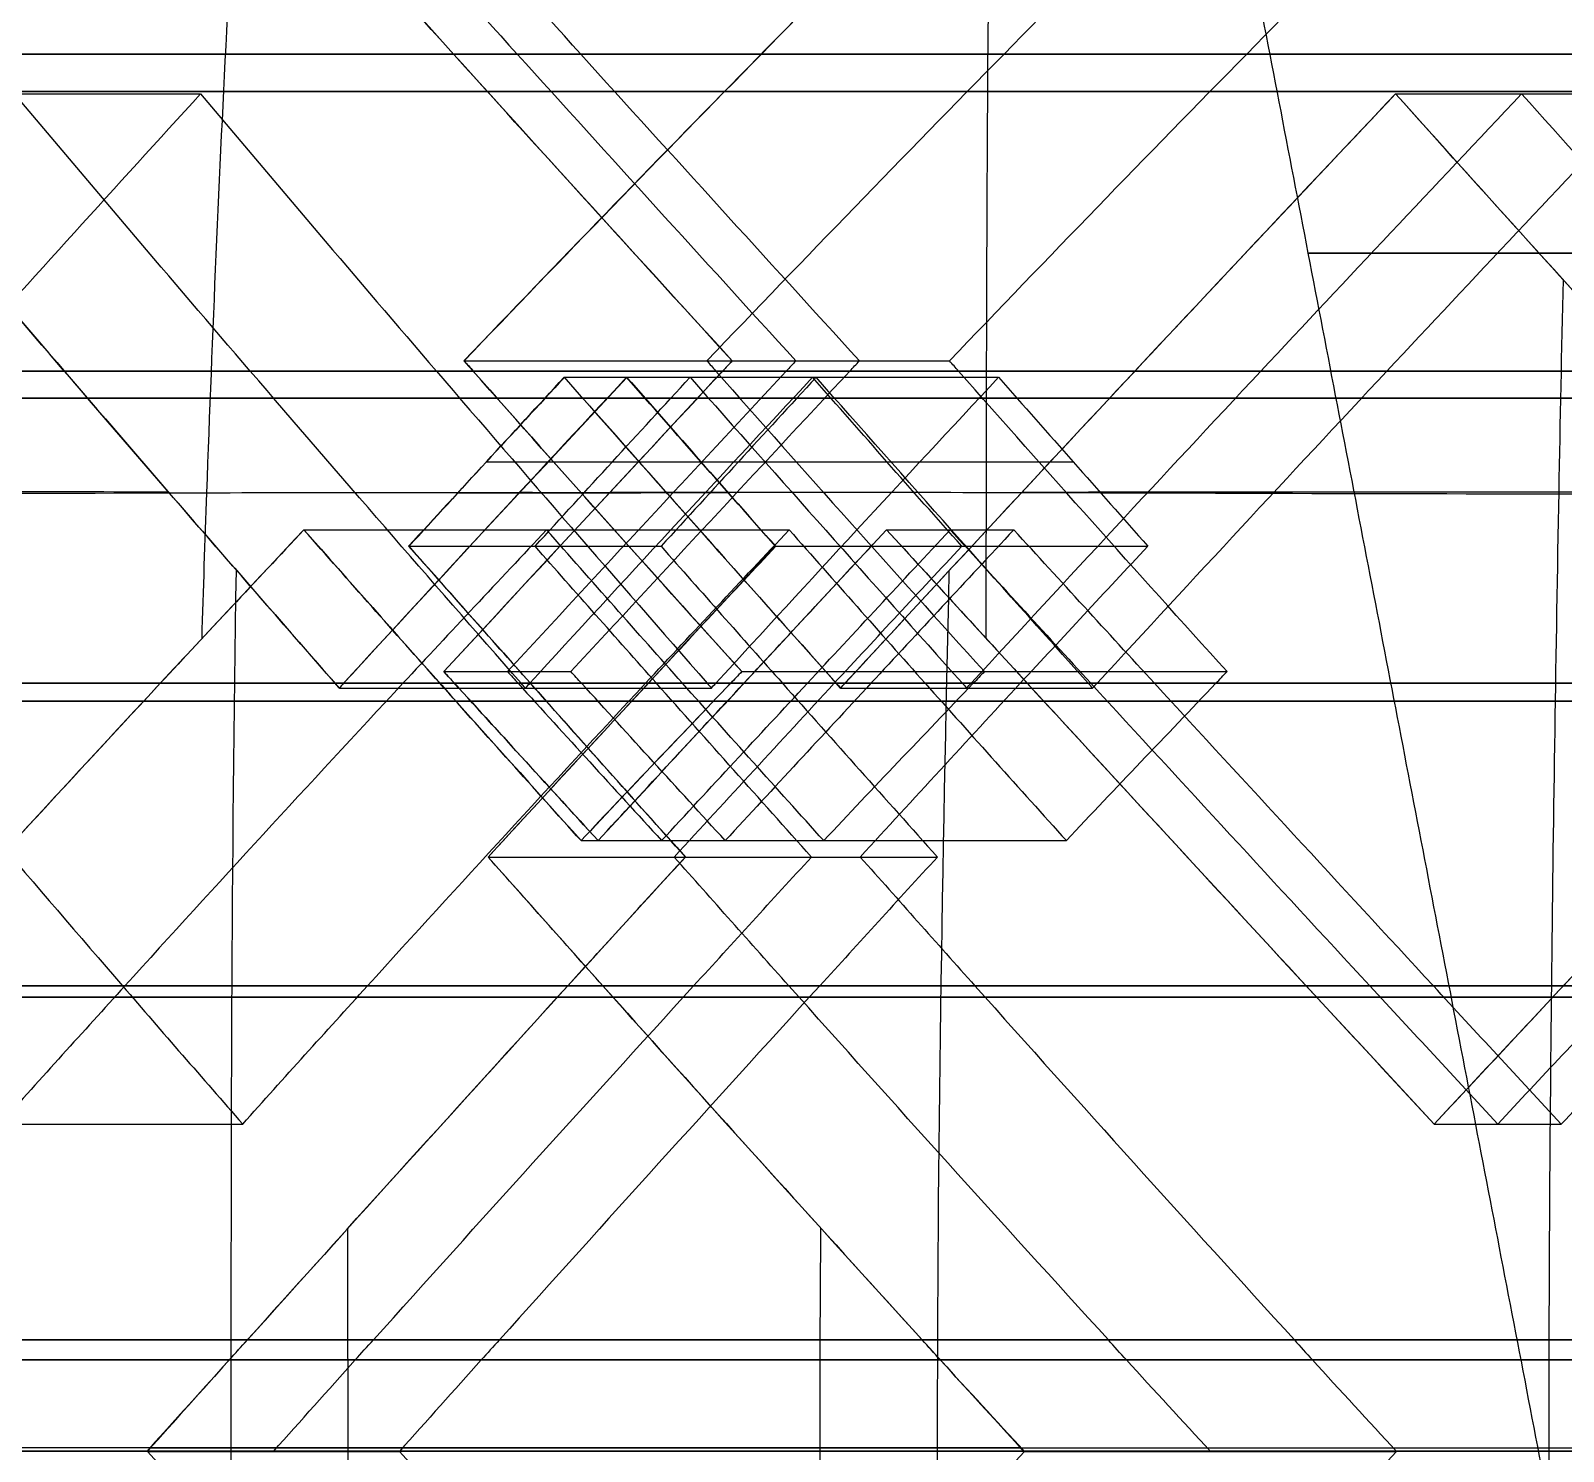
# Model space of a CAD drawing. Header units: millimetres. Extents: x -184 to 184, y -148 to 146.
# Drawn here: x -50.65 to -33.96, y -1 to 14.46 of the extents above; entities that cross this region are included whole.
import ezdxf

# ---------------------------------------------------------------- set-up
doc = ezdxf.new("R2010")
doc.units = ezdxf.units.MM
doc.header["$MEASUREMENT"] = 0
for name, color, linetype, true_color in [('Helping lines', 7, 'Continuous', 0xc80000), ('Rim', 1, 'Continuous', 0xff0000), ('Tyre', 7, 'Continuous', 0x000000)]:
    doc.layers.add(name, color=color, linetype=linetype, true_color=true_color)

msp = doc.modelspace()

# ---------------------------------------------------------------- linework, layer by layer
at = {"layer": 'Helping lines'}
msp.add_line((184.089, -1), (-184.089, -1), dxfattribs=at)
at = {"layer": 'Helping lines', "extrusion": (0, 1, 0)}
msp.add_circle((0, 0, -1), 127, dxfattribs=at)
at = {"layer": 'Rim', "extrusion": (0, 1, 0)}
msp.add_circle((0, 0, 12.037), 36.738, dxfattribs=at)
at = {"layer": 'Rim'}
for points, degree in [([(-35.526, 26.987, -0.987), (-33.866, 18.358, -0.987), (-32.206, 9.73, -0.987), (-30.546, 1.102, -0.987)], 3), ([(-30.546, 1.102, 0.987), (-32.206, 9.73, 0.987), (-33.866, 18.359, 0.987), (-35.526, 26.987, 0.987)], 3), ([(-34.201, -1.155), (-36.738, 12.037), (-39.275, 25.229)], 2)]:
    msp.add_open_spline(points, degree=degree, dxfattribs=at)
at = {"layer": 'Tyre'}
for p, q in [((-46.043, 14.206, -124.246), (-44.659, 14.206, -114.174)), ((-42.691, 14.206, 125.438), (-37.408, 14.206, 116.751)), ((-52.847, 13.774, -121.67), (-48.796, 13.774, -112.344)), ((-35.788, 13.774, 127.733), (-33.044, 13.774, 117.943)), ((-45.927, 10.867, 124.606), (-40.644, 10.867, 115.919)), ((-43.009, 10.867, -125.643), (-41.625, 10.867, -115.571)), ((-50.28, 10.755, -123.013), (-46.229, 10.755, -113.688)), ((-45.828, 10.755, 124.65), (-40.545, 10.755, 115.963)), ((-44.839, 10.688, 125.093), (-42.096, 10.688, 115.303)), ((-44.159, 10.688, -125.335), (-40.109, 10.688, -116.009)), ((-43.113, 10.755, -125.615), (-41.729, 10.755, -115.543)), ((-38.626, 10.755, 127.155), (-35.883, 10.755, 117.365)), ((-45.685, 9.769, 124.849), (-42.942, 9.769, 115.059)), ((-43.35, 9.769, -125.679), (-39.299, 9.769, -116.354)), ((-47.671, 9.028, 124.089), (-42.389, 9.028, 115.402)), ((-41.329, 9.028, -126.343), (-39.944, 9.028, -116.27)), ((-46.527, 8.849, 124.595), (-43.784, 8.849, 114.804)), ((-42.536, 8.849, -126.013), (-38.485, 8.849, -116.688)), ((-49.236, 7.358, 123.584), (-43.953, 7.358, 114.897)), ((-47.332, 7.358, -124.388), (-43.281, 7.358, -115.062)), ((-47.239, 7.358, -124.423), (-43.188, 7.358, -115.098)), ((-46.191, 7.358, 124.732), (-40.909, 7.358, 116.045)), ((-46.149, 7.485, -124.715), (-44.765, 7.485, -114.643)), ((-46.034, 7.358, -124.766), (-44.649, 7.358, -114.693)), ((-45.205, 7.358, 125.169), (-42.462, 7.358, 115.378)), ((-43.923, 7.358, -125.624), (-39.873, 7.358, -116.299)), ((-43.027, 7.358, 125.834), (-37.744, 7.358, 117.147)), ((-42.905, 7.485, 125.868), (-37.623, 7.485, 117.181)), ((-42.883, 7.358, -125.908), (-41.499, 7.358, -115.836)), ((-41.876, 7.358, 126.329), (-39.133, 7.358, 116.539)), ((-41.781, 7.358, 126.361), (-39.038, 7.358, 116.571)), ((-39.797, 7.358, -126.938), (-38.412, 7.358, -116.866)), ((-47.286, 7.306, -124.408), (-43.236, 7.306, -115.082)), ((-41.829, 7.306, 126.348), (-39.086, 7.306, 116.557)), ((-44.655, 5.646, 125.358), (-39.372, 5.646, 116.671)), ((-44.47, 5.646, -125.424), (-43.086, 5.646, -115.352)), ((-45.666, 5.467, -125.094), (-41.615, 5.467, -115.768)), ((-43.519, 5.467, 125.857), (-40.776, 5.467, 116.066)), ((-54.929, 4.065, 121.336), (-49.646, 4.065, 112.649)), ((-52.262, 4.065, 122.494), (-46.98, 4.065, 113.807)), ((-44.8, 4.065, 125.454), (-42.057, 4.065, 115.663)), ((-44.417, 4.065, -125.59), (-40.367, 4.065, -116.264)), ((-36.761, 4.065, -128.003), (-35.377, 4.065, -117.931)), ((-53.621, 2.56, 121.956), (-48.338, 2.56, 113.27)), ((-35.368, 2.56, -128.443), (-33.984, 2.56, -118.371)), ((-48.286, 0.212, 124.228), (-45.543, 0.212, 114.437)), ((-40.94, 0.212, -126.838), (-36.889, 0.212, -117.513)), ((-48.484, -0.006, 124.162), (-45.741, -0.006, 114.372)), ((-40.745, -0.006, -126.913), (-36.694, -0.006, -117.588)), ((-49.374, -1.001, 123.805), (-46.631, -1.001, 114.015)), ((-39.829, -1.001, -127.197), (-35.779, -1.001, -117.872))]:
    msp.add_line(p, q, dxfattribs=at)
at = {"layer": 'Tyre', "extrusion": (0, 1, 0)}
for centre, radius in [((-0.002, 0, 14.206), 128.204), ((-0.002, 0, 13.797), 124.225), ((-0.002, 0, 10.755), 128.486), ((-0.002, 0, 10.46), 124.497), ((-0.002, 0, 7.358), 128.687), ((-0.002, 0, 7.163), 124.692), ((-0.002, 0, 4.065), 128.817), ((-0.002, 0, 3.943), 124.819), ((-0.002, 0, -0.006), 128.908)]:
    msp.add_circle(centre, radius, dxfattribs=at)
at = {"layer": 'Tyre', "extrusion": (1.65375e-16, 1, 0)}
msp.add_circle((-0.002, 0, 0.212), 128.897, dxfattribs=at)
at = {"layer": 'Tyre', "extrusion": (5.68862e-17, 1, 0)}
msp.add_circle((-0.002, 0, -1), 124.906, dxfattribs=at)
at = {"layer": 'Tyre'}
msp.add_rational_spline([(-124.904, -1), (-124.896, 0.648), (-124.849, 3.37), (-124.699, 7.19), (-124.507, 10.476), (-124.238, 13.803), (-123.882, 17.123), (-123.444, 20.287), (-122.911, 23.337), (-122.379, 25.762), (-121.873, 27.676), (-121.47, 29.022), (-121.016, 30.364), (-120.501, 31.689), (-119.913, 32.98), (-119.279, 34.161), (-118.597, 35.23), (-117.864, 36.188), (-117.077, 37.039), (-116.23, 37.786), (-115.312, 38.436), (-114.312, 38.994), (-113.287, 39.429), (-112.3, 39.744), (-111.367, 39.972), (-110.431, 40.151), (-109.445, 40.297), (-108.05, 40.454), (-106.226, 40.583), (-104.165, 40.664), (-102.465, 40.714), (-100.859, 40.765), (-98.573, 40.845), (-95.53, 40.953), (-92.052, 41.027), (-88.747, 41.006), (-85.986, 40.877), (-83.677, 40.669), (-81.132, 40.355), (-78.5, 39.914), (-75.853, 39.4), (-73.02, 38.814), (-69.448, 38.037), (-65.857, 37.301), (-63.544, 36.882), (-62.107, 36.639), (-60.935, 36.448), (-59.569, 36.216), (-58.348, 35.988), (-57.161, 35.736), (-56.015, 35.449), (-54.916, 35.119), (-53.873, 34.739), (-52.89, 34.3), (-52.005, 33.814), (-51.256, 33.315), (-50.62, 32.811), (-50.037, 32.273), (-49.443, 31.644), (-48.826, 30.902), (-48.174, 30.029), (-47.479, 29.009), (-46.729, 27.826), (-45.916, 26.462), (-45.03, 24.906), (-44.422, 23.8), (-44.104, 23.214), (-43.545, 22.185), (-42.421, 21.852), (-41.392, 22.411), (-40.362, 22.97), (-40.029, 24.094), (-40.589, 25.123), (-40.915, 25.724), (-41.543, 26.866), (-42.465, 28.485), (-43.329, 29.934), (-44.148, 31.225), (-44.934, 32.377), (-45.925, 33.701), (-46.945, 34.867), (-48.025, 35.859), (-48.716, 36.406), (-49.338, 36.845), (-50.082, 37.323), (-51.101, 37.882), (-52.364, 38.446), (-54.073, 39.07), (-56.242, 39.655), (-58.961, 40.183), (-61.013, 40.511), (-62.848, 40.821), (-64.206, 41.067), (-65.353, 41.291), (-65.842, 41.388)], [1, 1, 1, 1, 1, 1, 1, 1, 1, 1, 1, 1, 1, 1, 1, 1, 1, 1, 1, 1, 1, 1, 1, 1, 1, 1, 1, 1, 1, 1, 1, 1, 1, 1, 1, 1, 1, 1, 1, 1, 1, 1, 1, 1, 1, 1, 1, 1, 1, 1, 1, 1, 1, 1, 1, 1, 1, 1, 1, 1, 1, 1, 1, 1, 1, 1, 1, 0.804737854124, 0.804737854124, 1, 0.804737854124, 0.804737854124, 1, 1, 1, 1, 1, 1, 1, 1, 1, 1, 1, 1, 1, 1, 1, 1, 1, 1, 1, 1, 1, 1, 1], degree=3, knots=[108.808161, 108.808161, 108.808161, 108.808161, 113.797806, 117.050963, 120.384493, 123.764065, 127.157029, 130.495748, 133.432543, 136.531448, 138.010553, 139.427952, 140.785725, 142.299625, 143.730997, 145.080211, 146.354941, 147.566982, 148.730546, 149.859582, 150.982584, 152.130155, 153.322278, 154.351013, 155.264868, 156.228395, 157.237577, 158.282271, 160.478196, 162.77302, 164.528358, 165.625496, 167.63875, 171.454833, 174.845134, 178.172394, 181.46365, 183.210579, 185.191777, 189.227557, 191.289376, 193.356007, 197.987497, 202.358965, 204.453946, 205.107121, 206.770472, 208.049456, 209.304378, 210.53038, 211.723419, 212.88081, 214.002049, 215.083552, 216.138252, 217.057687, 217.805612, 218.594294, 219.457372, 220.42327, 221.517158, 222.754637, 224.159674, 225.759065, 227.563848, 229.580823, 229.580823, 229.580823, 232.751771, 232.751771, 232.751771, 235.92272, 235.92272, 235.92272, 237.99271, 239.869536, 241.564302, 243.099876, 244.499475, 245.786993, 248.107402, 249.180378, 250.222553, 250.775012, 251.486183, 252.898229, 254.292224, 255.672174, 258.401626, 261.089395, 264.054222, 264.696193, 266.723908, 268.233507, 268.233507, 268.233507, 268.233507], dxfattribs=at)
for points, knots in [([(-48.781, 7.845, 123.735), (-48.765, 8.374, 123.713), (-48.63, 12.364, 123.54), (-48.32, 18.671, 123.123), (-47.79, 24.502, 122.131), (-47.509, 26.844, 121.619)], [51.609654, 51.609654, 51.609654, 51.609654, 53.199346, 63.599665, 70.617441, 70.617441, 70.617441, 70.617441]), ([(-40.244, 7.845, -126.769), (-40.244, 8.374, -126.742), (-40.239, 12.364, -126.523), (-40.216, 18.671, -126.003), (-40.002, 24.502, -124.899), (-39.896, 26.844, -124.325)], [51.609654, 51.609654, 51.609654, 51.609654, 53.199346, 63.599665, 70.617441, 70.617441, 70.617441, 70.617441]), ([(-43.011, 10.867, -125.65), (-43.987, 11.937, -125.231), (-44.955, 13.002, -124.787), (-46.906, 15.159, -123.828), (-47.888, 16.249, -123.312), (-48.866, 17.335, -122.781)], [-68.94071, -68.94071, -68.94071, -68.94071, -64.42064, -64.42064, -59.754737, -59.754737, -59.754737, -59.754737]), ([(-48.865, 17.335, -122.778), (-47.932, 16.297, -123.292), (-46.992, 15.254, -123.781), (-46.043, 14.206, -124.246), (-45.04, 13.097, -124.738), (-44.028, 11.984, -125.204), (-43.009, 10.867, -125.643)], [562.448075, 562.448075, 562.448075, 562.448075, 566.910086, 566.910086, 566.910086, 571.634047, 571.634047, 571.634047, 571.634047]), ([(-48.172, 17.335, -117.741), (-47.24, 16.297, -118.256), (-46.299, 15.254, -118.745), (-45.351, 14.206, -119.21), (-44.347, 13.097, -119.702), (-43.336, 11.984, -120.167), (-42.317, 10.867, -120.607)], [562.448075, 562.448075, 562.448075, 562.448075, 566.910086, 566.910086, 566.910086, 571.634047, 571.634047, 571.634047, 571.634047]), ([(-41.625, 10.867, -115.571), (-42.643, 11.984, -115.131), (-43.655, 13.097, -114.666), (-44.659, 14.206, -114.174), (-45.607, 15.254, -113.709), (-46.548, 16.297, -113.22), (-47.48, 17.335, -112.705)], [-571.634047, -571.634047, -571.634047, -571.634047, -566.910086, -566.910086, -566.910086, -562.448075, -562.448075, -562.448075, -562.448075]), ([(-45.929, 10.867, 124.613), (-44.908, 11.937, 124.904), (-43.876, 13.002, 125.17), (-41.758, 15.159, 125.658), (-40.671, 16.249, 125.877), (-39.577, 17.335, 126.082)], [-68.94071, -68.94071, -68.94071, -68.94071, -64.42064, -64.42064, -59.754737, -59.754737, -59.754737, -59.754737]), ([(-39.576, 17.335, 126.079), (-40.624, 16.297, 125.89), (-41.662, 15.254, 125.675), (-42.691, 14.206, 125.438), (-43.78, 13.097, 125.186), (-44.859, 11.984, 124.908), (-45.927, 10.867, 124.606)], [562.448075, 562.448075, 562.448075, 562.448075, 566.910086, 566.910086, 566.910086, 571.634047, 571.634047, 571.634047, 571.634047]), ([(-36.935, 17.335, 121.735), (-37.983, 16.297, 121.546), (-39.021, 15.254, 121.332), (-40.05, 14.206, 121.094), (-41.139, 13.097, 120.842), (-42.217, 11.984, 120.565), (-43.285, 10.867, 120.263)], [562.448075, 562.448075, 562.448075, 562.448075, 566.910086, 566.910086, 566.910086, 571.634047, 571.634047, 571.634047, 571.634047]), ([(-40.644, 10.867, 115.919), (-39.576, 11.984, 116.221), (-38.498, 13.097, 116.499), (-37.408, 14.206, 116.751), (-36.379, 15.254, 116.988), (-35.341, 16.297, 117.203), (-34.293, 17.335, 117.392)], [-571.634047, -571.634047, -571.634047, -571.634047, -566.910086, -566.910086, -566.910086, -562.448075, -562.448075, -562.448075, -562.448075]), ([(-54.593, 7.306, -110.149), (-54.578, 7.323, -110.156), (-54.563, 7.341, -110.162), (-54.547, 7.358, -110.169), (-53.551, 8.491, -110.598), (-52.546, 9.623, -111.004), (-51.53, 10.755, -111.385), (-50.627, 11.762, -111.725), (-49.716, 12.769, -112.045), (-48.796, 13.774, -112.344)], [-905.666646, -905.666646, -905.666646, -905.666646, -905.594487, -905.594487, -905.594487, -900.890738, -900.890738, -900.890738, -896.70612, -896.70612, -896.70612, -896.70612]), ([(-47.286, 7.306, -124.408), (-47.302, 7.323, -124.401), (-47.317, 7.341, -124.395), (-47.332, 7.358, -124.388), (-48.325, 8.491, -123.953), (-49.308, 9.623, -123.495), (-50.28, 10.755, -123.013), (-51.145, 11.762, -122.585), (-52.001, 12.769, -122.137), (-52.847, 13.774, -121.67)], [887.745593, 887.745593, 887.745593, 887.745593, 887.817752, 887.817752, 887.817752, 892.521502, 892.521502, 892.521502, 896.70612, 896.70612, 896.70612, 896.70612]), ([(-45.261, 7.306, -119.745), (-45.276, 7.323, -119.739), (-45.292, 7.341, -119.732), (-45.307, 7.358, -119.725), (-46.3, 8.491, -119.29), (-47.283, 9.623, -118.832), (-48.255, 10.755, -118.35), (-49.12, 11.762, -117.922), (-49.975, 12.769, -117.474), (-50.822, 13.774, -117.007)], [887.745593, 887.745593, 887.745593, 887.745593, 887.817752, 887.817752, 887.817752, 892.521502, 892.521502, 892.521502, 896.70612, 896.70612, 896.70612, 896.70612]), ([(-48.796, 13.774, -112.344), (-47.95, 12.769, -112.812), (-47.094, 11.762, -113.259), (-46.229, 10.755, -113.688), (-45.257, 9.623, -114.169), (-44.274, 8.491, -114.627), (-43.281, 7.358, -115.062), (-43.266, 7.341, -115.069), (-43.251, 7.323, -115.076), (-43.236, 7.306, -115.082)], [-896.70612, -896.70612, -896.70612, -896.70612, -892.521502, -892.521502, -892.521502, -887.817752, -887.817752, -887.817752, -887.745593, -887.745593, -887.745593, -887.745593]), ([(-41.829, 7.306, 126.348), (-41.813, 7.323, 126.352), (-41.797, 7.341, 126.356), (-41.781, 7.358, 126.361), (-40.736, 8.491, 126.65), (-39.685, 9.623, 126.915), (-38.626, 10.755, 127.155), (-37.685, 11.762, 127.368), (-36.739, 12.769, 127.561), (-35.788, 13.774, 127.733)], [887.745593, 887.745593, 887.745593, 887.745593, 887.817752, 887.817752, 887.817752, 892.521502, 892.521502, 892.521502, 896.70612, 896.70612, 896.70612, 896.70612]), ([(-40.457, 7.306, 121.452), (-40.441, 7.323, 121.457), (-40.425, 7.341, 121.461), (-40.409, 7.358, 121.466), (-39.365, 8.491, 121.755), (-38.313, 9.623, 122.02), (-37.255, 10.755, 122.26), (-36.314, 11.762, 122.473), (-35.367, 12.769, 122.666), (-34.416, 13.774, 122.838)], [887.745593, 887.745593, 887.745593, 887.745593, 887.817752, 887.817752, 887.817752, 892.521502, 892.521502, 892.521502, 896.70612, 896.70612, 896.70612, 896.70612]), ([(-33.044, 13.774, 117.943), (-33.996, 12.769, 117.771), (-34.942, 11.762, 117.578), (-35.883, 10.755, 117.365), (-36.941, 9.623, 117.125), (-37.993, 8.491, 116.86), (-39.038, 7.358, 116.571), (-39.054, 7.341, 116.566), (-39.07, 7.323, 116.562), (-39.086, 7.306, 116.557)], [-896.70612, -896.70612, -896.70612, -896.70612, -892.521502, -892.521502, -892.521502, -887.817752, -887.817752, -887.817752, -887.745593, -887.745593, -887.745593, -887.745593]), ([(-35.788, 13.774, 127.733), (-34.885, 12.769, 128.081), (-33.976, 11.762, 128.407), (-33.061, 10.755, 128.714), (-32.033, 9.623, 129.059), (-30.997, 8.491, 129.379), (-29.954, 7.358, 129.674), (-29.938, 7.341, 129.679), (-29.922, 7.323, 129.683), (-29.906, 7.306, 129.688)], [896.70612, 896.70612, 896.70612, 896.70612, 900.890738, 900.890738, 900.890738, 905.594487, 905.594487, 905.594487, 905.666646, 905.666646, 905.666646, 905.666646]), ([(-34.416, 13.774, 122.838), (-33.514, 12.769, 123.185), (-32.605, 11.762, 123.512), (-31.69, 10.755, 123.819), (-30.661, 9.623, 124.164), (-29.625, 8.491, 124.484), (-28.582, 7.358, 124.78), (-28.566, 7.341, 124.784), (-28.55, 7.323, 124.789), (-28.534, 7.306, 124.793)], [896.70612, 896.70612, 896.70612, 896.70612, 900.890738, 900.890738, 900.890738, 905.594487, 905.594487, 905.594487, 905.666646, 905.666646, 905.666646, 905.666646]), ([(-33.962, -13.749, 128.409), (-33.979, -12.954, 128.466), (-34.063, -8.694, 128.741), (-34.162, -0.961, 128.944), (-34.063, 6.745, 128.743), (-33.979, 10.979, 128.466), (-33.962, 11.747, 128.41)], [30.013322, 30.013322, 30.013322, 30.013322, 32.39871, 42.799028, 53.199346, 55.50591, 55.50591, 55.50591, 55.50591]), ([(-43.009, 10.867, -125.643), (-43.044, 10.83, -125.634), (-43.078, 10.792, -125.625), (-43.113, 10.755, -125.615), (-44.13, 9.663, -125.339), (-45.142, 8.573, -125.039), (-46.149, 7.485, -124.715)], [571.634047, 571.634047, 571.634047, 571.634047, 571.789323, 571.789323, 571.789323, 576.341863, 576.341863, 576.341863, 576.341863]), ([(-45.927, 10.867, 124.606), (-45.894, 10.83, 124.621), (-45.861, 10.792, 124.636), (-45.828, 10.755, 124.65), (-44.865, 9.663, 125.078), (-43.89, 8.573, 125.484), (-42.905, 7.485, 125.868)], [571.634047, 571.634047, 571.634047, 571.634047, 571.789323, 571.789323, 571.789323, 576.341863, 576.341863, 576.341863, 576.341863]), ([(-42.317, 10.867, -120.607), (-42.351, 10.83, -120.598), (-42.386, 10.792, -120.588), (-42.421, 10.755, -120.579), (-43.438, 9.663, -120.303), (-44.45, 8.573, -120.003), (-45.457, 7.485, -119.679)], [571.634047, 571.634047, 571.634047, 571.634047, 571.789323, 571.789323, 571.789323, 576.341863, 576.341863, 576.341863, 576.341863]), ([(-44.765, 7.485, -114.643), (-43.758, 8.573, -114.966), (-42.746, 9.663, -115.267), (-41.729, 10.755, -115.543), (-41.694, 10.792, -115.552), (-41.659, 10.83, -115.561), (-41.625, 10.867, -115.571)], [-576.341863, -576.341863, -576.341863, -576.341863, -571.789323, -571.789323, -571.789323, -571.634047, -571.634047, -571.634047, -571.634047]), ([(-43.285, 10.867, 120.263), (-43.252, 10.83, 120.277), (-43.22, 10.792, 120.292), (-43.187, 10.755, 120.307), (-42.224, 9.663, 120.735), (-41.249, 8.573, 121.14), (-40.264, 7.485, 121.525)], [571.634047, 571.634047, 571.634047, 571.634047, 571.789323, 571.789323, 571.789323, 576.341863, 576.341863, 576.341863, 576.341863]), ([(-37.623, 7.485, 117.181), (-38.608, 8.573, 116.797), (-39.582, 9.663, 116.391), (-40.545, 10.755, 115.963), (-40.578, 10.792, 115.949), (-40.611, 10.83, 115.934), (-40.644, 10.867, 115.919)], [-576.341863, -576.341863, -576.341863, -576.341863, -571.789323, -571.789323, -571.789323, -571.634047, -571.634047, -571.634047, -571.634047]), ([(-44.159, 10.688, -125.335), (-45.194, 9.58, -125.054), (-46.221, 8.469, -124.75), (-47.239, 7.358, -124.423), (-47.255, 7.341, -124.418), (-47.27, 7.323, -124.413), (-47.286, 7.306, -124.408)], [883.046825, 883.046825, 883.046825, 883.046825, 887.673264, 887.673264, 887.673264, 887.745593, 887.745593, 887.745593, 887.745593]), ([(-42.134, 10.688, -120.672), (-43.169, 9.58, -120.391), (-44.195, 8.469, -120.087), (-45.213, 7.358, -119.761), (-45.229, 7.341, -119.755), (-45.245, 7.323, -119.75), (-45.261, 7.306, -119.745)], [883.046825, 883.046825, 883.046825, 883.046825, 887.673264, 887.673264, 887.673264, 887.745593, 887.745593, 887.745593, 887.745593]), ([(-44.839, 10.688, 125.093), (-43.86, 9.58, 125.529), (-42.871, 8.469, 125.94), (-41.876, 7.358, 126.329), (-41.86, 7.341, 126.335), (-41.845, 7.323, 126.341), (-41.829, 7.306, 126.348)], [883.046825, 883.046825, 883.046825, 883.046825, 887.673264, 887.673264, 887.673264, 887.745593, 887.745593, 887.745593, 887.745593]), ([(-43.468, 10.688, 120.198), (-42.488, 9.58, 120.633), (-41.5, 8.469, 121.045), (-40.504, 7.358, 121.434), (-40.489, 7.341, 121.44), (-40.473, 7.323, 121.446), (-40.457, 7.306, 121.452)], [883.046825, 883.046825, 883.046825, 883.046825, 887.673264, 887.673264, 887.673264, 887.745593, 887.745593, 887.745593, 887.745593]), ([(-43.236, 7.306, -115.082), (-43.22, 7.323, -115.088), (-43.204, 7.341, -115.093), (-43.188, 7.358, -115.098), (-42.17, 8.469, -115.424), (-41.144, 9.58, -115.729), (-40.109, 10.688, -116.009)], [-887.745593, -887.745593, -887.745593, -887.745593, -887.673264, -887.673264, -887.673264, -883.046825, -883.046825, -883.046825, -883.046825]), ([(-39.086, 7.306, 116.557), (-39.101, 7.323, 116.551), (-39.117, 7.341, 116.545), (-39.133, 7.358, 116.539), (-40.128, 8.469, 116.15), (-41.117, 9.58, 115.738), (-42.096, 10.688, 115.303)], [-887.745593, -887.745593, -887.745593, -887.745593, -887.673264, -887.673264, -887.673264, -883.046825, -883.046825, -883.046825, -883.046825]), ([(-61.92, 9.44, 117.672), (-61.745, 9.439, 117.764), (-59.532, 9.434, 118.918), (-55.224, 9.404, 121.033), (-49.537, 9.434, 123.396), (-46.033, 9.435, 124.678), (-44.657, 9.434, 125.157)], [7.386594, 7.386594, 7.386594, 7.386594, 7.979294, 14.867092, 21.754891, 26.053138, 26.053138, 26.053138, 26.053138]), ([(-49.146, 9.439, -123.563), (-51.026, 9.441, -122.824), (-53.582, 9.441, -121.74), (-56.09, 9.442, -120.574), (-56.755, 9.442, -120.259)], [-4.98254, -4.98254, -4.98254, -4.98254, 1.091495, 3.297259, 3.297259, 3.297259, 3.297259]), ([(-26.227, 9.44, -130.357), (-26.42, 9.439, -130.318), (-28.865, 9.434, -129.817), (-33.542, 9.404, -128.739), (-39.445, 9.434, -126.982), (-42.971, 9.435, -125.766), (-44.341, 9.434, -125.269)], [7.386594, 7.386594, 7.386594, 7.386594, 7.979294, 14.867092, 21.754891, 26.053138, 26.053138, 26.053138, 26.053138]), ([(-39.854, 9.439, 126.866), (-37.929, 9.441, 127.478), (-35.262, 9.441, 128.251), (-32.581, 9.442, 128.929), (-31.866, 9.442, 129.104)], [-4.98254, -4.98254, -4.98254, -4.98254, 1.091495, 3.297259, 3.297259, 3.297259, 3.297259]), ([(-53.856, 9.028, 110.427), (-53.393, 8.472, 110.692), (-52.927, 7.915, 110.951), (-52.458, 7.358, 111.205), (-51.532, 6.259, 111.707), (-50.595, 5.162, 112.188), (-49.646, 4.065, 112.649), (-49.213, 3.563, 112.86), (-48.777, 3.061, 113.067), (-48.338, 2.56, 113.27)], [-601.648115, -601.648115, -601.648115, -601.648115, -599.334927, -599.334927, -599.334927, -594.77019, -594.77019, -594.77019, -592.682117, -592.682117, -592.682117, -592.682117]), ([(-47.671, 9.028, 124.089), (-48.195, 8.472, 123.926), (-48.717, 7.915, 123.758), (-49.235, 7.358, 123.584), (-50.255, 6.263, 123.241), (-51.263, 5.165, 122.878), (-52.262, 4.065, 122.494), (-52.717, 3.564, 122.319), (-53.17, 3.062, 122.14), (-53.621, 2.56, 121.956)], [583.637199, 583.637199, 583.637199, 583.637199, 585.980748, 585.980748, 585.980748, 590.584816, 590.584816, 590.584816, 592.682117, 592.682117, 592.682117, 592.682117]), ([(-45.03, 9.028, 119.745), (-45.554, 8.472, 119.583), (-46.075, 7.915, 119.414), (-46.594, 7.358, 119.24), (-47.613, 6.263, 118.898), (-48.622, 5.165, 118.535), (-49.621, 4.065, 118.151), (-50.076, 3.564, 117.976), (-50.529, 3.062, 117.797), (-50.98, 2.56, 117.613)], [583.637199, 583.637199, 583.637199, 583.637199, 585.980748, 585.980748, 585.980748, 590.584816, 590.584816, 590.584816, 592.682117, 592.682117, 592.682117, 592.682117]), ([(-48.338, 2.56, 113.27), (-47.888, 3.062, 113.453), (-47.435, 3.564, 113.632), (-46.98, 4.065, 113.807), (-45.981, 5.165, 114.191), (-44.972, 6.263, 114.555), (-43.953, 7.358, 114.897), (-43.434, 7.915, 115.071), (-42.913, 8.472, 115.239), (-42.389, 9.028, 115.402)], [-592.682117, -592.682117, -592.682117, -592.682117, -590.584816, -590.584816, -590.584816, -585.980748, -585.980748, -585.980748, -583.637199, -583.637199, -583.637199, -583.637199]), ([(-44.655, 5.646, 125.358), (-45.17, 6.216, 125.155), (-45.682, 6.787, 124.947), (-46.191, 7.358, 124.732), (-46.688, 7.914, 124.523), (-47.181, 8.471, 124.309), (-47.671, 9.028, 124.089)], [578.930474, 578.930474, 578.930474, 578.930474, 581.314455, 581.314455, 581.314455, 583.637199, 583.637199, 583.637199, 583.637199]), ([(-42.013, 5.646, 121.015), (-42.528, 6.216, 120.812), (-43.041, 6.787, 120.603), (-43.55, 7.358, 120.389), (-44.046, 7.914, 120.18), (-44.54, 8.471, 119.965), (-45.03, 9.028, 119.745)], [578.930474, 578.930474, 578.930474, 578.930474, 581.314455, 581.314455, 581.314455, 583.637199, 583.637199, 583.637199, 583.637199]), ([(-44.47, 5.646, -125.424), (-43.943, 6.216, -125.592), (-43.413, 6.787, -125.753), (-42.883, 7.358, -125.908), (-42.366, 7.914, -126.059), (-41.848, 8.471, -126.204), (-41.329, 9.028, -126.343)], [578.930474, 578.930474, 578.930474, 578.930474, 581.314455, 581.314455, 581.314455, 583.637199, 583.637199, 583.637199, 583.637199]), ([(-43.778, 5.646, -120.388), (-43.25, 6.216, -120.555), (-42.721, 6.787, -120.717), (-42.191, 7.358, -120.872), (-41.674, 7.914, -121.023), (-41.156, 8.471, -121.168), (-40.637, 9.028, -121.307)], [578.930474, 578.930474, 578.930474, 578.930474, 581.314455, 581.314455, 581.314455, 583.637199, 583.637199, 583.637199, 583.637199]), ([(-39.944, 9.028, -116.27), (-40.464, 8.471, -116.132), (-40.982, 7.914, -115.987), (-41.499, 7.358, -115.836), (-42.029, 6.787, -115.68), (-42.558, 6.216, -115.519), (-43.086, 5.646, -115.352)], [-583.637199, -583.637199, -583.637199, -583.637199, -581.314455, -581.314455, -581.314455, -578.930474, -578.930474, -578.930474, -578.930474]), ([(-42.389, 9.028, 115.402), (-41.898, 8.471, 115.622), (-41.405, 7.914, 115.836), (-40.909, 7.358, 116.045), (-40.399, 6.787, 116.26), (-39.887, 6.216, 116.468), (-39.372, 5.646, 116.671)], [-583.637199, -583.637199, -583.637199, -583.637199, -581.314455, -581.314455, -581.314455, -578.930474, -578.930474, -578.930474, -578.930474]), ([(-41.329, 9.028, -126.343), (-40.82, 8.472, -126.547), (-40.309, 7.915, -126.746), (-39.797, 7.358, -126.938), (-38.79, 6.263, -127.316), (-37.778, 5.165, -127.67), (-36.761, 4.065, -128.003), (-36.298, 3.564, -128.154), (-35.833, 3.062, -128.301), (-35.368, 2.56, -128.443)], [583.637199, 583.637199, 583.637199, 583.637199, 585.980748, 585.980748, 585.980748, 590.584816, 590.584816, 590.584816, 592.682117, 592.682117, 592.682117, 592.682117]), ([(-40.637, 9.028, -121.307), (-40.128, 8.472, -121.511), (-39.617, 7.915, -121.71), (-39.105, 7.358, -121.902), (-38.098, 6.263, -122.28), (-37.086, 5.165, -122.635), (-36.069, 4.065, -122.967), (-35.606, 3.564, -123.119), (-35.141, 3.062, -123.265), (-34.676, 2.56, -123.408)], [583.637199, 583.637199, 583.637199, 583.637199, 585.980748, 585.980748, 585.980748, 590.584816, 590.584816, 590.584816, 592.682117, 592.682117, 592.682117, 592.682117]), ([(-33.984, 2.56, -118.371), (-34.449, 3.062, -118.229), (-34.914, 3.564, -118.082), (-35.377, 4.065, -117.931), (-36.394, 5.165, -117.598), (-37.406, 6.263, -117.244), (-38.412, 7.358, -116.866), (-38.925, 7.915, -116.673), (-39.435, 8.472, -116.475), (-39.944, 9.028, -116.27)], [-592.682117, -592.682117, -592.682117, -592.682117, -590.584816, -590.584816, -590.584816, -585.980748, -585.980748, -585.980748, -583.637199, -583.637199, -583.637199, -583.637199]), ([(-35.368, 2.56, -128.443), (-34.9, 3.061, -128.563), (-34.431, 3.563, -128.677), (-33.962, 4.065, -128.788), (-32.935, 5.162, -129.028), (-31.904, 6.259, -129.247), (-30.87, 7.358, -129.442), (-30.346, 7.915, -129.541), (-29.82, 8.472, -129.634), (-29.294, 9.028, -129.721)], [592.682117, 592.682117, 592.682117, 592.682117, 594.77019, 594.77019, 594.77019, 599.334927, 599.334927, 599.334927, 601.648115, 601.648115, 601.648115, 601.648115]), ([(-34.676, 2.56, -123.408), (-34.208, 3.061, -123.527), (-33.739, 3.563, -123.642), (-33.27, 4.065, -123.752), (-32.243, 5.162, -123.992), (-31.212, 6.259, -124.211), (-30.178, 7.358, -124.406), (-29.654, 7.915, -124.505), (-29.128, 8.472, -124.598), (-28.602, 9.028, -124.685)], [592.682117, 592.682117, 592.682117, 592.682117, 594.77019, 594.77019, 594.77019, 599.334927, 599.334927, 599.334927, 601.648115, 601.648115, 601.648115, 601.648115]), ([(-27.91, 9.028, -119.649), (-28.436, 8.472, -119.562), (-28.961, 7.915, -119.469), (-29.486, 7.358, -119.37), (-30.52, 6.259, -119.175), (-31.551, 5.162, -118.956), (-32.577, 4.065, -118.716), (-33.047, 3.563, -118.605), (-33.516, 3.061, -118.491), (-33.984, 2.56, -118.371)], [-601.648115, -601.648115, -601.648115, -601.648115, -599.334927, -599.334927, -599.334927, -594.77019, -594.77019, -594.77019, -592.682117, -592.682117, -592.682117, -592.682117]), ([(-43.519, 5.467, 125.857), (-44.084, 6.098, 125.635), (-44.646, 6.728, 125.405), (-45.206, 7.358, 125.169), (-45.648, 7.855, 124.982), (-46.088, 8.353, 124.791), (-46.527, 8.849, 124.595)], [875.802513, 875.802513, 875.802513, 875.802513, 878.427803, 878.427803, 878.427803, 880.501748, 880.501748, 880.501748, 880.501748]), ([(-45.666, 5.467, -125.094), (-45.088, 6.098, -125.278), (-44.507, 6.728, -125.455), (-43.923, 7.358, -125.625), (-43.462, 7.855, -125.759), (-43, 8.353, -125.888), (-42.536, 8.849, -126.013)], [875.802513, 875.802513, 875.802513, 875.802513, 878.427803, 878.427803, 878.427803, 880.501748, 880.501748, 880.501748, 880.501748]), ([(-42.147, 5.467, 120.961), (-42.712, 6.098, 120.739), (-43.274, 6.728, 120.51), (-43.834, 7.358, 120.274), (-44.276, 7.855, 120.087), (-44.717, 8.353, 119.895), (-45.156, 8.849, 119.699)], [875.802513, 875.802513, 875.802513, 875.802513, 878.427803, 878.427803, 878.427803, 880.501748, 880.501748, 880.501748, 880.501748]), ([(-43.784, 8.849, 114.804), (-43.345, 8.353, 115), (-42.905, 7.855, 115.192), (-42.462, 7.358, 115.378), (-41.903, 6.728, 115.615), (-41.34, 6.098, 115.844), (-40.776, 5.467, 116.066)], [-880.501748, -880.501748, -880.501748, -880.501748, -878.427803, -878.427803, -878.427803, -875.802513, -875.802513, -875.802513, -875.802513]), ([(-43.64, 5.467, -120.431), (-43.062, 6.098, -120.615), (-42.481, 6.728, -120.792), (-41.898, 7.358, -120.962), (-41.437, 7.855, -121.096), (-40.975, 8.353, -121.225), (-40.51, 8.849, -121.35)], [875.802513, 875.802513, 875.802513, 875.802513, 878.427803, 878.427803, 878.427803, 880.501748, 880.501748, 880.501748, 880.501748]), ([(-38.485, 8.849, -116.688), (-38.949, 8.353, -116.563), (-39.412, 7.855, -116.433), (-39.873, 7.358, -116.299), (-40.456, 6.728, -116.129), (-41.037, 6.098, -115.952), (-41.615, 5.467, -115.768)], [-880.501748, -880.501748, -880.501748, -880.501748, -878.427803, -878.427803, -878.427803, -875.802513, -875.802513, -875.802513, -875.802513]), ([(-48.405, -10.588, -123.907), (-48.456, -7.386, -124.085), (-48.467, -0.987, -124.276), (-48.46, 5.411, -124.092), (-48.406, 8.587, -123.909)], [33.173921, 33.173921, 33.173921, 33.173921, 42.799028, 52.345621, 52.345621, 52.345621, 52.345621]), ([(-40.646, -10.588, 126.665), (-40.718, -7.386, 126.835), (-40.83, -0.987, 126.99), (-40.719, 5.411, 126.843), (-40.646, 8.587, 126.667)], [33.173921, 33.173921, 33.173921, 33.173921, 42.799028, 52.345621, 52.345621, 52.345621, 52.345621]), ([(-46.149, 7.485, -124.715), (-46.11, 7.442, -124.732), (-46.072, 7.4, -124.749), (-46.033, 7.358, -124.765), (-45.514, 6.788, -124.991), (-44.993, 6.218, -125.211), (-44.47, 5.646, -125.424)], [576.341863, 576.341863, 576.341863, 576.341863, 576.520703, 576.520703, 576.520703, 578.930474, 578.930474, 578.930474, 578.930474]), ([(-45.457, 7.485, -119.679), (-45.418, 7.443, -119.696), (-45.38, 7.4, -119.713), (-45.341, 7.358, -119.73), (-44.822, 6.788, -119.955), (-44.301, 6.218, -120.175), (-43.778, 5.646, -120.388)], [576.341863, 576.341863, 576.341863, 576.341863, 576.520703, 576.520703, 576.520703, 578.930474, 578.930474, 578.930474, 578.930474]), ([(-43.086, 5.646, -115.352), (-43.609, 6.218, -115.138), (-44.13, 6.788, -114.919), (-44.649, 7.358, -114.693), (-44.688, 7.4, -114.677), (-44.726, 7.443, -114.66), (-44.765, 7.485, -114.643)], [-578.930474, -578.930474, -578.930474, -578.930474, -576.520703, -576.520703, -576.520703, -576.341863, -576.341863, -576.341863, -576.341863]), ([(-42.905, 7.485, 125.868), (-42.946, 7.442, 125.857), (-42.986, 7.4, 125.845), (-43.027, 7.358, 125.834), (-43.572, 6.788, 125.682), (-44.115, 6.218, 125.523), (-44.655, 5.646, 125.358)], [576.341863, 576.341863, 576.341863, 576.341863, 576.520703, 576.520703, 576.520703, 578.930474, 578.930474, 578.930474, 578.930474]), ([(-40.264, 7.485, 121.525), (-40.304, 7.443, 121.514), (-40.345, 7.4, 121.502), (-40.385, 7.358, 121.491), (-40.931, 6.788, 121.338), (-41.473, 6.218, 121.179), (-42.013, 5.646, 121.015)], [576.341863, 576.341863, 576.341863, 576.341863, 576.520703, 576.520703, 576.520703, 578.930474, 578.930474, 578.930474, 578.930474]), ([(-39.372, 5.646, 116.671), (-38.832, 6.218, 116.836), (-38.289, 6.788, 116.995), (-37.744, 7.358, 117.147), (-37.703, 7.4, 117.159), (-37.663, 7.443, 117.17), (-37.623, 7.485, 117.181)], [-578.930474, -578.930474, -578.930474, -578.930474, -576.520703, -576.520703, -576.520703, -576.341863, -576.341863, -576.341863, -576.341863]), ([(-43.519, 5.467, 125.857), (-44.496, 4.4, 125.558), (-45.467, 3.333, 125.239), (-47.42, 1.177, 124.557), (-48.4, 0.087, 124.193), (-49.382, -1.001, 123.828)], [-373.109176, -373.109176, -373.109176, -373.109176, -368.676402, -368.676402, -364.144796, -364.144796, -364.144796, -364.144796]), ([(-48.286, 0.212, 124.228), (-47.133, 1.495, 124.665), (-45.971, 2.78, 125.074), (-44.8, 4.065, 125.454), (-44.374, 4.532, 125.592), (-43.947, 5, 125.726), (-43.519, 5.467, 125.857)], [868.521949, 868.521949, 868.521949, 868.521949, 873.860353, 873.860353, 873.860353, 875.802513, 875.802513, 875.802513, 875.802513]), ([(-46.914, 0.212, 119.333), (-45.762, 1.495, 119.77), (-44.6, 2.78, 120.179), (-43.429, 4.065, 120.559), (-43.003, 4.532, 120.697), (-42.576, 5, 120.831), (-42.147, 5.467, 120.961)], [868.521949, 868.521949, 868.521949, 868.521949, 873.860353, 873.860353, 873.860353, 875.802513, 875.802513, 875.802513, 875.802513]), ([(-45.666, 5.467, -125.094), (-44.719, 4.4, -125.479), (-43.765, 3.333, -125.844), (-41.819, 1.177, -126.548), (-40.829, 0.087, -126.884), (-39.837, -1.001, -127.22)], [-373.109176, -373.109176, -373.109176, -373.109176, -368.676402, -368.676402, -364.144796, -364.144796, -364.144796, -364.144796]), ([(-40.94, 0.212, -126.838), (-42.11, 1.495, -126.451), (-43.27, 2.78, -126.034), (-44.417, 4.065, -125.59), (-44.835, 4.532, -125.428), (-45.251, 5, -125.263), (-45.666, 5.467, -125.094)], [868.521949, 868.521949, 868.521949, 868.521949, 873.860353, 873.860353, 873.860353, 875.802513, 875.802513, 875.802513, 875.802513]), ([(-40.776, 5.467, 116.066), (-41.204, 5, 115.936), (-41.631, 4.532, 115.802), (-42.057, 4.065, 115.663), (-43.228, 2.78, 115.284), (-44.39, 1.495, 114.875), (-45.543, 0.212, 114.437)], [-875.802513, -875.802513, -875.802513, -875.802513, -873.860353, -873.860353, -873.860353, -868.521949, -868.521949, -868.521949, -868.521949]), ([(-38.914, 0.212, -122.176), (-40.085, 1.495, -121.788), (-41.244, 2.78, -121.372), (-42.392, 4.065, -120.927), (-42.81, 4.532, -120.765), (-43.226, 5, -120.6), (-43.64, 5.467, -120.431)], [868.521949, 868.521949, 868.521949, 868.521949, 873.860353, 873.860353, 873.860353, 875.802513, 875.802513, 875.802513, 875.802513]), ([(-41.615, 5.467, -115.768), (-41.2, 5, -115.937), (-40.784, 4.532, -116.103), (-40.367, 4.065, -116.264), (-39.219, 2.78, -116.709), (-38.059, 1.495, -117.125), (-36.889, 0.212, -117.513)], [-875.802513, -875.802513, -875.802513, -875.802513, -873.860353, -873.860353, -873.860353, -868.521949, -868.521949, -868.521949, -868.521949]), ([(-47.19, -3.428, 124.627), (-47.191, -2.606, 124.639), (-47.191, -0.987, 124.651), (-47.192, 0.631, 124.643), (-47.193, 1.427, 124.633)], [40.336225, 40.336225, 40.336225, 40.336225, 42.799028, 45.183821, 45.183821, 45.183821, 45.183821]), ([(-42.042, -3.428, -126.457), (-42.049, -2.606, -126.466), (-42.057, -0.987, -126.475), (-42.05, 0.631, -126.47), (-42.044, 1.427, -126.463)], [40.336225, 40.336225, 40.336225, 40.336225, 42.799028, 45.183821, 45.183821, 45.183821, 45.183821]), ([(-49.374, -1.001, 123.805), (-49.078, -0.669, 123.926), (-48.782, -0.337, 124.045), (-48.484, -0.006, 124.162), (-48.42, 0.067, 124.188), (-48.353, 0.14, 124.21), (-48.286, 0.212, 124.228)], [866.838133, 866.838133, 866.838133, 866.838133, 868.219821, 868.219821, 868.219821, 868.521949, 868.521949, 868.521949, 868.521949]), ([(-48.002, -1.001, 118.91), (-47.706, -0.669, 119.031), (-47.41, -0.337, 119.15), (-47.113, -0.006, 119.267), (-47.048, 0.067, 119.293), (-46.982, 0.14, 119.315), (-46.914, 0.212, 119.333)], [866.838133, 866.838133, 866.838133, 866.838133, 868.219821, 868.219821, 868.219821, 868.521949, 868.521949, 868.521949, 868.521949]), ([(-45.543, 0.212, 114.437), (-45.61, 0.14, 114.42), (-45.676, 0.067, 114.398), (-45.741, -0.006, 114.372), (-46.038, -0.337, 114.255), (-46.335, -0.669, 114.136), (-46.631, -1.001, 114.015)], [-868.521949, -868.521949, -868.521949, -868.521949, -868.219821, -868.219821, -868.219821, -866.838133, -866.838133, -866.838133, -866.838133]), ([(-39.829, -1.001, -127.197), (-40.135, -0.669, -127.104), (-40.44, -0.337, -127.01), (-40.745, -0.006, -126.913), (-40.811, 0.067, -126.892), (-40.876, 0.14, -126.867), (-40.94, 0.212, -126.838)], [866.838133, 866.838133, 866.838133, 866.838133, 868.219821, 868.219821, 868.219821, 868.521949, 868.521949, 868.521949, 868.521949]), ([(-37.804, -1.001, -122.535), (-38.11, -0.669, -122.442), (-38.415, -0.337, -122.347), (-38.719, -0.006, -122.25), (-38.786, 0.067, -122.229), (-38.851, 0.14, -122.204), (-38.914, 0.212, -122.176)], [866.838133, 866.838133, 866.838133, 866.838133, 868.219821, 868.219821, 868.219821, 868.521949, 868.521949, 868.521949, 868.521949]), ([(-36.889, 0.212, -117.513), (-36.826, 0.14, -117.542), (-36.761, 0.067, -117.567), (-36.694, -0.006, -117.588), (-36.39, -0.337, -117.684), (-36.085, -0.669, -117.779), (-35.779, -1.001, -117.872)], [-868.521949, -868.521949, -868.521949, -868.521949, -868.219821, -868.219821, -868.219821, -866.838133, -866.838133, -866.838133, -866.838133]), ([(-44.104, -25.214), (-44.422, -25.8), (-45.03, -26.906), (-45.916, -28.462), (-46.729, -29.826), (-47.479, -31.009), (-48.174, -32.029), (-48.826, -32.902), (-49.443, -33.644), (-50.037, -34.273), (-50.62, -34.811), (-51.256, -35.315), (-52.005, -35.814), (-52.89, -36.3), (-53.873, -36.739), (-54.916, -37.119), (-56.015, -37.449), (-57.161, -37.736), (-58.348, -37.988), (-59.569, -38.216), (-60.935, -38.448), (-62.107, -38.639), (-63.544, -38.882), (-65.857, -39.301), (-69.448, -40.037), (-73.02, -40.814), (-75.853, -41.4), (-78.5, -41.914), (-81.132, -42.355), (-83.677, -42.669), (-85.986, -42.877), (-88.747, -43.006), (-92.052, -43.027), (-95.53, -42.953), (-98.573, -42.845), (-100.859, -42.765), (-102.465, -42.714), (-104.165, -42.664), (-106.226, -42.583), (-108.05, -42.454), (-109.445, -42.297), (-110.431, -42.151), (-111.367, -41.972), (-112.3, -41.744), (-113.287, -41.429), (-114.312, -40.994), (-115.312, -40.436), (-116.23, -39.786), (-117.077, -39.039), (-117.864, -38.188), (-118.597, -37.23), (-119.279, -36.161), (-119.913, -34.98), (-120.501, -33.689), (-121.016, -32.364), (-121.47, -31.022), (-121.873, -29.676), (-122.379, -27.762), (-122.911, -25.337), (-123.444, -22.287), (-123.882, -19.123), (-124.238, -15.803), (-124.507, -12.476), (-124.699, -9.19), (-124.849, -5.37), (-124.896, -2.648), (-124.904, -1)], [-120.649004, -120.649004, -120.649004, -120.649004, -118.650702, -116.862627, -115.278043, -113.886013, -112.659991, -111.57623, -110.619273, -109.764185, -108.982805, -108.241804, -107.330881, -106.285945, -105.214455, -104.103595, -102.956919, -101.774926, -100.560273, -99.316969, -98.049825, -96.401874, -95.754745, -93.679159, -89.348161, -84.759548, -82.712049, -80.669318, -76.6709, -74.708043, -72.977287, -69.716501, -66.420043, -63.061128, -59.280374, -57.285758, -56.198777, -54.459689, -52.18611, -50.010515, -48.975492, -47.975653, -47.021046, -46.115651, -45.09644, -43.915354, -42.778406, -41.665801, -40.547217, -39.394425, -38.193605, -36.930675, -35.593952, -34.175832, -32.675947, -31.330744, -29.926467, -28.461055, -25.390839, -22.481232, -19.173422, -15.811868, -12.463584, -9.160915, -5.937875, -0.994422, -0.994422, -0.994422, -0.994422]), ([(-39.873, -0.962, -127.208), (-40.653, -0.962, -126.94), (-43.582, -0.961, -125.966), (-48.434, -0.961, -124.276), (-54.887, -0.961, -121.528), (-60.631, -0.961, -118.756), (-64.2, -0.962, -116.817), (-65.735, -0.962, -115.939)], [-14.866618, -14.866618, -14.866618, -14.866618, -12.684102, -5.796303, 1.091495, 7.979294, 13.26091, 13.26091, 13.26091, 13.26091]), ([(-43.519, -7.469, 125.856), (-43.948, -7.001, 125.726), (-44.375, -6.533, 125.591), (-44.802, -6.065, 125.453), (-46.342, -4.375, 124.954), (-47.866, -2.687, 124.404), (-49.374, -1.001, 123.805)], [857.873838, 857.873838, 857.873838, 857.873838, 859.818454, 859.818454, 859.818454, 866.838133, 866.838133, 866.838133, 866.838133]), ([(-49.347, -0.962, 123.841), (-48.572, -0.962, 124.126), (-45.685, -0.961, 125.218), (-40.855, -0.961, 126.969), (-34.116, -0.961, 128.91), (-27.911, -0.961, 130.385), (-23.918, -0.962, 131.133), (-22.174, -0.962, 131.421)], [-14.866618, -14.866618, -14.866618, -14.866618, -12.684102, -5.796303, 1.091495, 7.979294, 13.26091, 13.26091, 13.26091, 13.26091]), ([(-46.631, -1.001, 114.015), (-45.123, -2.687, 114.614), (-43.598, -4.375, 115.164), (-42.059, -6.065, 115.663), (-41.632, -6.533, 115.801), (-41.205, -7.001, 115.936), (-40.776, -7.469, 116.066)], [-866.838133, -866.838133, -866.838133, -866.838133, -859.818454, -859.818454, -859.818454, -857.873838, -857.873838, -857.873838, -857.873838]), ([(-45.665, -7.469, -125.093), (-45.251, -7.001, -125.263), (-44.834, -6.533, -125.428), (-44.416, -6.065, -125.59), (-42.906, -4.375, -126.175), (-41.377, -2.687, -126.71), (-39.829, -1.001, -127.197)], [857.873838, 857.873838, 857.873838, 857.873838, 859.818454, 859.818454, 859.818454, 866.838133, 866.838133, 866.838133, 866.838133]), ([(-35.779, -1.001, -117.872), (-37.326, -2.687, -117.385), (-38.856, -4.375, -116.849), (-40.365, -6.065, -116.265), (-40.783, -6.533, -116.103), (-41.2, -7.001, -115.937), (-41.615, -7.469, -115.768)], [-866.838133, -866.838133, -866.838133, -866.838133, -859.818454, -859.818454, -859.818454, -857.873838, -857.873838, -857.873838, -857.873838])]:
    msp.add_open_spline(points, degree=3, knots=knots, dxfattribs=at)
for points in [[(-52.848, 13.774, -121.672), (-51.067, 11.66, -122.65), (-49.145, 9.424, -123.598), (-47.287, 7.306, -124.41)], [(-35.788, 13.774, 127.735), (-37.787, 11.66, 127.37), (-39.876, 9.424, 126.892), (-41.83, 7.306, 126.35)], [(-29.906, 7.306, 129.688), (-31.866, 9.434, 129.134), (-33.885, 11.651, 128.478), (-35.788, 13.774, 127.735)], [(-46.149, 7.485, -124.715), (-45.107, 8.61, -125.047), (-44.061, 9.737, -125.358), (-43.011, 10.867, -125.65)], [(-42.905, 7.485, 125.868), (-43.923, 8.61, 125.467), (-44.931, 9.737, 125.049), (-45.929, 10.867, 124.613)], [(-47.287, 7.306, -124.41), (-46.251, 8.435, -124.736), (-45.205, 9.561, -125.035), (-44.155, 10.687, -125.322)], [(-44.835, 10.687, 125.08), (-45.402, 10.075, 124.929), (-45.968, 9.463, 124.772), (-46.532, 8.85, 124.609)], [(-46.527, 8.849, 124.595), (-45.967, 9.462, 124.768), (-45.404, 10.075, 124.934), (-44.839, 10.688, 125.093)], [(-45.156, 8.849, 119.699), (-44.595, 9.462, 119.873), (-44.033, 10.075, 120.039), (-43.468, 10.688, 120.198)], [(-41.83, 7.306, 126.35), (-42.839, 8.435, 125.948), (-43.839, 9.561, 125.521), (-44.835, 10.687, 125.08)], [(-42.536, 8.849, -126.013), (-43.08, 9.462, -125.794), (-43.621, 10.075, -125.568), (-44.159, 10.688, -125.335)], [(-44.155, 10.687, -125.322), (-43.619, 10.075, -125.563), (-43.081, 9.463, -125.798), (-42.541, 8.85, -126.028)], [(-42.096, 10.688, 115.303), (-42.661, 10.075, 115.144), (-43.224, 9.462, 114.978), (-43.784, 8.849, 114.804)], [(-40.51, 8.849, -121.35), (-41.055, 9.462, -121.131), (-41.596, 10.075, -120.905), (-42.134, 10.688, -120.672)], [(-40.109, 10.688, -116.009), (-39.571, 10.075, -116.242), (-39.029, 9.462, -116.468), (-38.485, 8.849, -116.688)], [(-45.998, 9.43, 124.762), (-45.232, 9.43, 125.034), (-44.476, 9.431, 125.302), (-43.723, 9.433, 125.565)], [(-43.052, 9.43, -125.809), (-43.817, 9.43, -125.536), (-44.573, 9.431, -125.267), (-45.323, 9.433, -124.997)], [(-53.621, 2.56, 121.956), (-51.676, 4.726, 122.748), (-49.694, 6.881, 123.459), (-47.672, 9.029, 124.091)], [(-47.672, 9.029, 124.091), (-46.676, 7.899, 124.531), (-45.67, 6.772, 124.954), (-44.654, 5.646, 125.356)], [(-41.33, 9.029, -126.345), (-42.38, 7.899, -126.058), (-43.427, 6.772, -125.751), (-44.469, 5.646, -125.422)], [(-35.368, 2.56, -128.443), (-37.377, 4.726, -127.83), (-39.362, 6.881, -127.131), (-41.33, 9.029, -126.345)], [(-29.295, 9.029, -129.725), (-31.337, 6.868, -129.392), (-33.359, 4.714, -128.962), (-35.368, 2.56, -128.443)], [(-46.532, 8.85, 124.609), (-45.532, 7.723, 125.036), (-44.529, 6.596, 125.456), (-43.519, 5.467, 125.857)], [(-42.541, 8.85, -126.028), (-43.586, 7.723, -125.727), (-44.63, 6.596, -125.421), (-45.666, 5.467, -125.094)], [(-44.469, 5.646, -125.422), (-45.031, 6.26, -125.193), (-45.591, 6.873, -124.958), (-46.149, 7.485, -124.715)], [(-44.654, 5.646, 125.356), (-44.074, 6.26, 125.534), (-43.491, 6.873, 125.704), (-42.905, 7.485, 125.868)]]:
    msp.add_open_spline(points, degree=3, dxfattribs=at)

doc.saveas('drawing.dxf')
